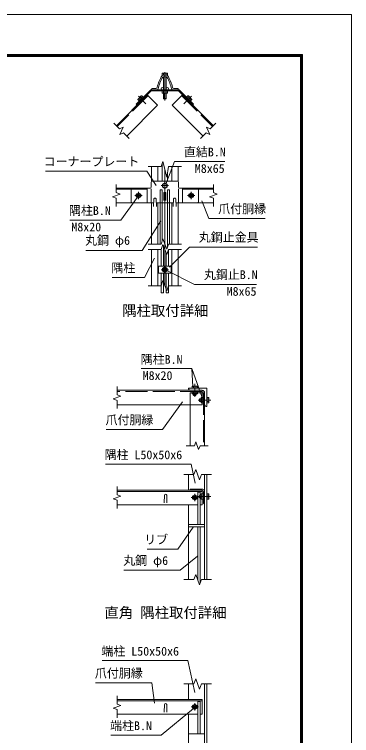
# Model space of a CAD drawing. Units: millimetres, scale not verified. Extents: x -4200 to 4200, y -2970 to 2970.
# Drawn here: x 2351 to 4200, y -986 to 2970 of the extents above; entities that cross this region are included whole.
import ezdxf
from ezdxf.enums import TextEntityAlignment as Align

# ---------------------------------------------------------------- set-up
doc = ezdxf.new("R2010")
doc.units = ezdxf.units.MM
doc.header["$LTSCALE"] = 20
doc.linetypes.add('DASHED', pattern=[7.5, 6, -1.5])
doc.linetypes.add('USER1', pattern=[50.8, 31.75, -6.35, 6.35, -6.35])
for name, color, linetype, lineweight in [('0-0_D-STR1', 1, 'Continuous', 18), ('0-1_D-BMK', 2, 'USER1', 13), ('0-2_D-STR-DIM', 7, 'Continuous', 9), ('0-3_D-STR3', 3, 'Continuous', 13), ('0-7_D-STR-TXT', 7, 'Continuous', 9), ('0-B_D-TTL', 7, 'Continuous', 9)]:
    doc.layers.add(name, color=color, linetype=linetype, lineweight=lineweight)
doc.layers.add('0-9_D-TTL-TXT', color=7, linetype='Continuous')
doc.styles.add('ＭＳ ゴシック', font='')
doc.styles.get('ＭＳ ゴシック').set_extended_font_data('MS Gothic')

msp = doc.modelspace()

# ---------------------------------------------------------------- linework, layer by layer
at = {"layer": '0-0_D-STR1'}
for p, q in [((3164.88, 2636.76), (3187.16, 2636.76)), ((3167.88, 2627.76), (3183.48, 2627.76)), ((3103.02, 2560.76), (3103.02, 2556.76)), ((3103.02, 2560.76), (3103.02, 2556.76)), ((3135.07, 2556.76), (3103.02, 2556.76)), ((3126.53, 2563.76), (3106.02, 2563.76)), ((3216.96, 2556.76), (3249.02, 2556.76)), ((3225.5, 2563.76), (3246.02, 2563.76)), ((3249.02, 2560.76), (3249.02, 2556.76)), ((3079.8, 2529.15), (2910.1, 2359.44)), ((3079.8, 2529.15), (3136.37, 2472.58)), ((3272.23, 2529.15), (3441.93, 2359.44)), ((3136.37, 2472.58), (2966.67, 2302.87)), ((3161.02, 2055.98), (3161.02, 2151.15)), ((3103.02, 2054.45), (3103.02, 2135.98)), ((3138.02, 2055.98), (3138.02, 2135.98)), ((3191.02, 2055.98), (3191.02, 2104.66)), ((3214.02, 2055.98), (3214.02, 2135.98)), ((3249.02, 2054.45), (3249.02, 2135.98)), ((2909.91, 2016.98), (3079.8, 2016.98)), ((2909.91, 2010.98), (3079.8, 2010.98)), ((3079.8, 2016.98), (3079.8, 1936.98)), ((3272.23, 2016.98), (3272.23, 1936.98)), ((3442.12, 2016.98), (3272.23, 2016.98)), ((3442.12, 2010.98), (3272.23, 2010.98)), ((3116.02, 1958.73), (3114.52, 1915.73)), ((3128.02, 1958.73), (3129.52, 1915.73)), ((3224.02, 1958.73), (3222.52, 1915.73)), ((3236.02, 1958.73), (3237.52, 1915.73)), ((2909.91, 1936.98), (3079.8, 1936.98)), ((3103.02, 1710.72), (3103.02, 1936.98)), ((3138.02, 1710.72), (3138.02, 1936.98)), ((3214.02, 1710.72), (3214.02, 1936.98)), ((3249.02, 1710.72), (3249.02, 1936.98)), ((3442.12, 1936.98), (3272.23, 1936.98)), ((3103.02, 1481.76), (3103.02, 1680.72)), ((3138.02, 1481.76), (3138.02, 1680.72)), ((3214.02, 1481.76), (3214.02, 1680.72)), ((3249.02, 1481.76), (3249.02, 1680.72)), ((3306, 920.23), (3406, 920.23)), ((3306, 917.23), (3306, 920.23)), ((3406, 920.23), (3406, 820.23)), ((3380, 908.23), (2914, 908.23)), ((3314, 894.23), (3314, 604.23)), ((3381, 908.23), (3315, 908.23)), ((3394, 829.23), (3394, 895.23)), ((3314, 828.23), (2914, 828.23)), ((3406, 820.23), (3403, 820.23)), ((3306, 360.06), (3306, 446.06)), ((3394, 446.06), (3394, -129.94)), ((3406, 446.06), (3406, -129.94)), ((3380, 360.06), (2914, 360.06)), ((3384, 366.06), (3314, 366.06)), ((3314, 364.06), (3314, 366.06)), ((3379, 360.06), (3318, 360.06)), ((3380, 341.07), (3380, 360.06)), ((3394, 286.06), (3394, 356.06)), ((3380, 354.06), (2914, 354.06)), ((3174, 333.8), (3172.5, 290.8)), ((3186, 333.8), (3187.5, 290.8)), ((3388, 290.06), (3388, 351.06)), ((3357.27, 280.06), (2914, 280.06)), ((3306, -129.94), (3306, 280.06)), ((3380, 280.06), (3369.27, 280.06)), ((3380, 280.06), (3380, 311.04)), ((3392, 286.06), (3394, 286.06)), ((3306, 172.06), (3394, 172.06)), ((3306, 160.06), (3394, 160.06)), ((3306, -788.2), (3306, -702.2)), ((3394, -702.2), (3394, -1278.2)), ((3406, -702.2), (3406, -1278.2)), ((3380, -788.2), (2914, -788.2)), ((3380, -868.2), (3380, -788.2)), ((3380, -794.2), (2914, -794.2)), ((3174, -814.45), (3172.5, -857.45)), ((3186, -814.45), (3187.5, -857.45)), ((3357.27, -868.2), (2914, -868.2)), ((3306, -1278.2), (3306, -868.2)), ((3380, -868.2), (3369.27, -868.2)), ((3306, -976.2), (3394, -976.2))]:
    msp.add_line(p, q, dxfattribs=at)
at = {"layer": '0-0_D-STR1', "linetype": 'DASHED'}
for p, q in [((3084.05, 2524.9), (2914.34, 2355.2)), ((3267.99, 2524.9), (3437.69, 2355.2)), ((3380, 902.23), (2914, 902.23)), ((3380, 828.23), (3380, 908.23)), ((3388, 894.23), (3388, 604.23)), ((3380, 828.23), (3314, 828.23))]:
    msp.add_line(p, q, dxfattribs=at)
at = {"layer": '0-0_D-STR1'}
for points in [[(3272.23, 2529.15), (3215.66, 2472.58), (3385.37, 2302.87)], [(3314, 894.23), (3394, 894.23), (3394, 604.23)]]:
    msp.add_lwpolyline(points, dxfattribs=at)
for centre, radius, start, end in [((3311.93, 2535.06), 181, 146.67148, 168.8028), ((3306.02, 2535.16), 168, 147.4916, 171.15527), ((3164.88, 2631.76), 5, 90, 146.67148), ((3168.56, 2622.76), 5, 90, 147.4916), ((3183.48, 2622.76), 5, 32.5084, 90), ((3187.16, 2631.76), 5, 33.32852, 90), ((3046.02, 2535.16), 168, 8.84473, 32.5084), ((3040.1, 2535.06), 181, 11.1972, 33.32852), ((3106.02, 2560.76), 3, 90, 180), ((3126.53, 2571.76), 8, 270, 348.8028), ((3135.07, 2561.76), 5, 270, 351.15527), ((3216.96, 2561.76), 5, 188.84473, 270), ((3225.5, 2571.76), 8, 191.1972, 270), ((3246.02, 2560.76), 3, 0, 90), ((3122.02, 1956.23), 6.5, 22.61986, 157.38014), ((3230.02, 1956.23), 6.5, 22.61986, 157.38014), ((3315, 917.23), 9, 180, 270), ((3381, 895.23), 13, 360, 90), ((3403, 829.23), 9, 180, 270), ((3318, 364.06), 4, 180, 270), ((3379, 351.06), 9, 0, 90), ((3384, 356.06), 10, 0, 90), ((3180, 331.3), 6.5, 22.61986, 157.38014), ((3392, 290.06), 4, 180, 270), ((3180, -816.95), 6.5, 22.61986, 157.38014)]:
    msp.add_arc(centre, radius, start, end, dxfattribs=at)
at = {"layer": '0-1_D-BMK'}
for p, q in [((3176.02, 2653.5), (3176.02, 2497.12)), ((3030.77, 2521.61), (3072.27, 2480.11)), ((3321.26, 2521.61), (3279.76, 2480.11)), ((3176.02, 1481.76), (3176.02, 2159.71)), ((3196.02, 2030.98), (3156.02, 2030.98)), ((3031.02, 1996.98), (3031.02, 1956.98)), ((3321.02, 1996.98), (3321.02, 1956.98)), ((3051.02, 1976.98), (3011.02, 1976.98)), ((3301.02, 1976.98), (3341.02, 1976.98)), ((3196.02, 1569.91), (3156.02, 1569.91)), ((3340, 873.23), (3340, 943.23)), ((3359, 854.23), (3429, 854.23)), ((3360, 320.06), (3320, 320.06)), ((3340, 300.06), (3340, 340.06)), ((3359, 326.06), (3429, 326.06)), ((3418, 326.06), (3382, 326.06)), ((3360, -828.2), (3320, -828.2)), ((3340, -848.2), (3340, -808.2))]:
    msp.add_line(p, q, dxfattribs=at)
at = {"layer": '0-2_D-STR-DIM'}
for p, q in [((2895.96, 2373.58), (2927.5, 2342.04)), ((3456.08, 2373.58), (3424.53, 2342.04)), ((2927.5, 2342.04), (2947.89, 2351.55)), ((2947.89, 2351.55), (2928.87, 2310.76)), ((2928.87, 2310.76), (2949.26, 2320.27)), ((2949.26, 2320.27), (2980.81, 2288.73)), ((3402.77, 2320.27), (3371.22, 2288.73)), ((3155.49, 2135.98), (3165.76, 2164.17)), ((3165.76, 2164.17), (3186.28, 2077.78)), ((3084.02, 2135.98), (3155.49, 2135.98)), ((3186.28, 2077.78), (3196.54, 2135.98)), ((3196.54, 2135.98), (3268.02, 2135.98)), ((2909.91, 2037.24), (2909.91, 1992.63)), ((3442.12, 2037.24), (3442.12, 1992.63)), ((3463.26, 1984.93), (3420.98, 1969.54)), ((3442.12, 1992.63), (3463.26, 1984.93)), ((2909.91, 1961.85), (2909.91, 1917.24)), ((3420.98, 1969.54), (3442.12, 1961.85)), ((3442.12, 1961.85), (3442.12, 1917.24)), ((3084.02, 1710.72), (3155.49, 1710.72)), ((3155.49, 1680.72), (3165.76, 1708.92)), ((3165.76, 1708.92), (3186.28, 1652.53)), ((3196.54, 1710.72), (3268.02, 1710.72)), ((3084.02, 1680.72), (3155.49, 1680.72)), ((3186.28, 1652.53), (3196.54, 1680.72)), ((3196.54, 1680.72), (3268.02, 1680.72)), ((3155.49, 1481.76), (3165.76, 1509.95)), ((3165.76, 1509.95), (3186.28, 1453.57)), ((3084.02, 1481.76), (3155.49, 1481.76)), ((3186.28, 1453.57), (3196.54, 1481.76)), ((3196.54, 1481.76), (3268.02, 1481.76)), ((2914, 928.49), (2914, 883.88)), ((2914, 853.09), (2914, 808.49)), ((3293.74, 604.23), (3338.35, 604.23)), ((3338.35, 604.23), (3346.04, 625.37)), ((3346.04, 625.37), (3361.43, 583.08)), ((3361.43, 583.08), (3369.13, 604.23)), ((3369.13, 604.23), (3413.74, 604.23)), ((3335.48, 446.06), (3281, 446.06)), ((3345.74, 474.25), (3335.48, 446.06)), ((3366.26, 417.87), (3345.74, 474.25)), ((3376.52, 446.06), (3366.26, 417.87)), ((3431, 446.06), (3376.52, 446.06)), ((2914, 380.32), (2914, 335.71)), ((2914, 304.93), (2914, 260.32)), ((3335.48, -129.94), (3281, -129.94)), ((3431, -129.94), (3376.52, -129.94)), ((3335.48, -702.2), (3281, -702.2)), ((3345.74, -674.01), (3335.48, -702.2)), ((3366.26, -730.39), (3345.74, -674.01)), ((3376.52, -702.2), (3366.26, -730.39)), ((3431, -702.2), (3376.52, -702.2)), ((2914, -767.94), (2914, -812.54)), ((2935.14, -820.24), (2892.86, -835.63)), ((2914, -812.54), (2935.14, -820.24)), ((2892.86, -835.63), (2914, -843.33)), ((2914, -843.33), (2914, -887.94))]:
    msp.add_line(p, q, dxfattribs=at)
for points in [[(3424.53, 2342.04), (3404.14, 2351.55), (3423.16, 2310.76), (3402.77, 2320.27)], [(2909.91, 1992.63), (2931.06, 1984.93), (2888.77, 1969.54), (2909.91, 1961.85)], [(3155.49, 1710.72), (3165.76, 1738.92), (3186.28, 1682.53), (3196.54, 1710.72)], [(2914, 883.88), (2935.14, 876.18), (2892.86, 860.79), (2914, 853.09)], [(2914, 335.71), (2935.14, 328.01), (2892.86, 312.62), (2914, 304.93)], [(3376.52, -129.94), (3366.26, -158.13), (3345.74, -101.75), (3335.48, -129.94)]]:
    msp.add_lwpolyline(points, dxfattribs=at)
at = {"layer": '0-3_D-STR3'}
for p, q in [((3163.42, 2647.36), (3161.01, 2645.97)), ((3161.01, 2636.76), (3161.01, 2645.97)), ((3191.03, 2636.76), (3161.01, 2636.76)), ((3188.62, 2647.36), (3163.42, 2647.36)), ((3168.02, 2627.73), (3168.02, 2556.76)), ((3168.51, 2636.76), (3168.51, 2645.97)), ((3183.52, 2636.76), (3183.52, 2645.97)), ((3184.02, 2627.73), (3184.02, 2556.76)), ((3188.62, 2647.36), (3191.03, 2645.97)), ((3191.03, 2636.76), (3191.03, 2645.97)), ((3098.37, 2556.76), (3018.71, 2477.1)), ((3101.02, 2550.36), (3023.23, 2472.58)), ((3101.02, 2550.36), (3098.37, 2556.76)), ((3098.37, 2556.76), (3253.67, 2556.76)), ((3101.02, 2550.36), (3251.02, 2550.36)), ((3161.01, 2550.36), (3161.01, 2538.81)), ((3161.01, 2550.36), (3191.03, 2550.36)), ((3161.01, 2538.81), (3163.52, 2537.36)), ((3163.52, 2537.36), (3188.52, 2537.36)), ((3168.02, 2537.36), (3168.02, 2509.16)), ((3168.51, 2550.36), (3168.51, 2538.81)), ((3169.52, 2537.36), (3169.52, 2507.66)), ((3182.52, 2537.36), (3182.52, 2507.66)), ((3183.52, 2550.36), (3183.52, 2538.81)), ((3184.02, 2537.36), (3184.02, 2509.16)), ((3191.03, 2538.81), (3188.52, 2537.36)), ((3191.03, 2550.36), (3191.03, 2538.81)), ((3251.02, 2550.36), (3253.67, 2556.76)), ((3251.02, 2550.36), (3328.8, 2472.58)), ((3253.67, 2556.76), (3333.32, 2477.1)), ((3046.64, 2523.42), (3028.96, 2505.74)), ((3041.69, 2500.08), (3033.52, 2508.25)), ((3036.39, 2494.78), (3040.91, 2490.26)), ((3052.3, 2510.7), (3044.13, 2518.86)), ((3049.44, 2524.17), (3046.64, 2523.42)), ((3057.61, 2516), (3049.44, 2524.17)), ((3057.6, 2515.99), (3062.13, 2511.47)), ((3181.62, 2506.76), (3170.42, 2506.76)), ((3184.02, 2509.16), (3181.62, 2506.76)), ((3294.43, 2515.99), (3289.91, 2511.47)), ((3294.43, 2515.99), (3289.91, 2511.47)), ((3294.42, 2516), (3302.59, 2524.17)), ((3299.73, 2510.7), (3307.9, 2518.86)), ((3302.59, 2524.17), (3305.39, 2523.42)), ((3305.39, 2523.42), (3323.07, 2505.74)), ((3310.35, 2500.08), (3318.51, 2508.25)), ((3315.65, 2494.78), (3311.12, 2490.26)), ((3315.65, 2494.78), (3311.12, 2490.26)), ((3315.65, 2494.77), (3323.82, 2502.94)), ((3323.82, 2502.94), (3323.07, 2505.74)), ((3023.23, 2472.58), (3018.71, 2477.1)), ((3328.8, 2472.58), (3333.32, 2477.1)), ((3101.02, 2049.98), (3101.02, 2022.98)), ((3107.02, 2055.98), (3245.02, 2055.98)), ((3251.02, 2049.98), (3251.02, 2022.98)), ((2997.02, 2016.98), (3095.02, 2016.98)), ((3031.02, 1991.99), (3018.02, 1984.48)), ((3018.02, 1984.48), (3018.02, 1969.47)), ((3044.02, 1984.48), (3031.02, 1991.99)), ((3044.02, 1969.47), (3044.02, 1984.48)), ((3101.02, 1940.98), (3101.02, 2012.98)), ((3182.02, 1992.98), (3182.02, 1948.92)), ((3251.02, 1940.98), (3251.02, 2013.17)), ((3257.02, 2016.98), (3355.02, 2016.98)), ((3018.02, 1969.47), (3031.02, 1961.96)), ((3031.02, 1961.96), (3044.02, 1969.47)), ((3182.02, 1970.32), (3170.02, 1970.32)), ((2997.02, 1936.98), (3115.26, 1936.98)), ((3128.78, 1936.98), (3223.26, 1936.98)), ((3150.02, 1936.98), (3150.02, 1710.72)), ((3162.02, 1936.98), (3162.02, 1728.64)), ((3190.02, 1936.98), (3190.02, 1692.81)), ((3202.02, 1936.98), (3202.02, 1710.72)), ((3236.78, 1936.98), (3355.02, 1936.98)), ((3168.02, 1702.7), (3168.02, 1588.91)), ((3156.02, 1682.16), (3156.02, 1588.91)), ((3196.02, 1679.29), (3196.02, 1588.91)), ((3184.02, 1658.75), (3184.02, 1588.91)), ((3141.62, 1588.91), (3210.42, 1588.91)), ((3141.62, 1588.91), (3141.62, 1550.91)), ((3210.42, 1588.91), (3210.42, 1550.91)), ((3141.62, 1550.91), (3210.42, 1550.91)), ((3156.02, 1550.91), (3156.02, 1443.51)), ((3168.02, 1550.91), (3168.02, 1443.51)), ((3184.02, 1550.91), (3184.02, 1443.51)), ((3196.02, 1550.91), (3196.02, 1443.51)), ((3156.02, 1443.51), (3168.02, 1443.51)), ((3184.02, 1443.51), (3196.02, 1443.51)), ((3327.4, 930.83), (3324.99, 929.43)), ((3324.99, 920.23), (3324.99, 929.43)), ((3355.01, 920.23), (3324.99, 920.23)), ((3352.6, 930.83), (3327.4, 930.83)), ((3332.49, 920.23), (3332.49, 929.43)), ((3347.51, 920.23), (3347.51, 929.43)), ((3352.6, 930.83), (3355.01, 929.43)), ((3355.01, 920.23), (3355.01, 929.43)), ((3324.99, 902.23), (3324.99, 890.68)), ((3324.99, 902.23), (3355.01, 902.23)), ((3324.99, 890.68), (3327.5, 889.23)), ((3327.5, 889.23), (3352.5, 889.23)), ((3332, 889.23), (3332, 882.63)), ((3332.49, 902.23), (3332.49, 890.68)), ((3333.5, 889.23), (3333.5, 881.13)), ((3345.6, 880.23), (3334.4, 880.23)), ((3348, 882.63), (3345.6, 880.23)), ((3346.5, 889.23), (3346.5, 881.13)), ((3347.51, 902.23), (3347.51, 890.68)), ((3348, 889.23), (3348, 882.63)), ((3355.01, 890.68), (3352.5, 889.23)), ((3355.01, 902.23), (3355.01, 890.68)), ((3368.4, 862.23), (3366, 859.83)), ((3366, 859.83), (3366, 848.63)), ((3368.4, 846.23), (3366, 848.63)), ((3375, 860.73), (3366.9, 860.73)), ((3375, 847.73), (3366.9, 847.73)), ((3368.4, 862.23), (3368.4, 846.23)), ((3375, 862.23), (3368.4, 862.23)), ((3375, 846.23), (3368.4, 846.23)), ((3375, 841.73), (3375, 866.73)), ((3388, 861.73), (3376.45, 861.73)), ((3388, 846.72), (3376.45, 846.72)), ((3388, 839.21), (3388, 869.24)), ((3406, 869.24), (3415.21, 869.24)), ((3406, 869.24), (3406, 839.21)), ((3406, 861.73), (3415.21, 861.73)), ((3406, 846.72), (3415.21, 846.72)), ((3406, 839.21), (3415.21, 839.21)), ((3416.6, 866.83), (3415.21, 869.24)), ((3416.6, 841.63), (3415.21, 839.21)), ((3416.6, 866.83), (3416.6, 841.63)), ((3357.27, 350.06), (3357.27, 172.06)), ((3369.27, 350.06), (3357.27, 350.06)), ((3368.4, 334.06), (3366, 331.66)), ((3366, 331.66), (3366, 320.46)), ((3375, 332.56), (3366.9, 332.56)), ((3375, 319.56), (3366.9, 319.56)), ((3375, 334.06), (3368.4, 334.06)), ((3375, 318.06), (3368.4, 318.06)), ((3369.27, 350.06), (3369.27, 334.06)), ((3369.27, 318.06), (3369.27, 172.06)), ((3376.45, 341.07), (3375, 338.56)), ((3375, 313.56), (3375, 338.56)), ((3388, 341.07), (3376.45, 341.07)), ((3388, 333.56), (3376.45, 333.56)), ((3388, 318.55), (3376.45, 318.55)), ((3388, 311.04), (3388, 341.07)), ((3406, 341.07), (3406, 311.04)), ((3406, 341.07), (3415.21, 341.07)), ((3406, 333.56), (3415.21, 333.56)), ((3406, 318.55), (3415.21, 318.55)), ((3416.6, 338.66), (3415.21, 341.07)), ((3416.6, 338.66), (3416.6, 313.46)), ((3376.45, 311.04), (3375, 313.56)), ((3388, 311.04), (3376.45, 311.04)), ((3406, 311.04), (3415.21, 311.04)), ((3416.6, 313.46), (3415.21, 311.04)), ((3357.27, 160.06), (3357.27, -129.94)), ((3369.27, 160.06), (3369.27, -149.88)), ((3340, -813.19), (3327, -820.69)), ((3327, -820.69), (3327, -835.7)), ((3353, -820.69), (3340, -813.19)), ((3353, -835.7), (3353, -820.69)), ((3369.27, -798.2), (3369.27, -976.2)), ((3327, -835.7), (3340, -843.21)), ((3340, -843.21), (3353, -835.7))]:
    msp.add_line(p, q, dxfattribs=at)
at = {"layer": '0-3_D-STR3', "linetype": 'DASHED'}
for p, q in [((2991.02, 2010.98), (2991.02, 1942.98)), ((3150.02, 2006.98), (3150.02, 1936.98)), ((3150.02, 2006.98), (3162.02, 2006.98)), ((3162.02, 2006.98), (3162.02, 1936.98)), ((3202.02, 2006.98), (3190.02, 2006.98)), ((3190.02, 2006.98), (3190.02, 1936.98)), ((3202.02, 2006.98), (3202.02, 1936.98)), ((3361.02, 2010.98), (3361.02, 1942.98))]:
    msp.add_line(p, q, dxfattribs=at)
at = {"layer": '0-3_D-STR3'}
for points in [[(3036.38, 2494.77), (3028.21, 2502.94), (3028.96, 2505.74)], [(3184.02, 2509.16), (3168.02, 2509.16), (3170.42, 2506.76)], [(3182.02, 1992.98), (3170.02, 1992.98), (3170.02, 1948.92)], [(3348, 882.63), (3332, 882.63), (3334.4, 880.23)], [(3388, 869.24), (3376.45, 869.24), (3375, 866.73)], [(3388, 839.21), (3376.45, 839.21), (3375, 841.73)], [(3368.4, 334.06), (3368.4, 318.06), (3366, 320.46)], [(3369.27, -798.2), (3357.27, -798.2), (3357.27, -976.2)]]:
    msp.add_lwpolyline(points, dxfattribs=at)
for points in [[(3189.02, 2038.48), (3176.02, 2045.99), (3163.02, 2038.48), (3163.02, 2023.47), (3176.02, 2015.96), (3189.02, 2023.47)], [(3308.02, 1984.48), (3321.02, 1991.99), (3334.02, 1984.48), (3334.02, 1969.47), (3321.02, 1961.96), (3308.02, 1969.47)], [(3189.02, 1577.41), (3176.02, 1584.92), (3163.02, 1577.41), (3163.02, 1562.4), (3176.02, 1554.9), (3189.02, 1562.4)], [(3353, 327.56), (3340, 335.07), (3327, 327.56), (3327, 312.55), (3340, 305.04), (3353, 312.55)]]:
    msp.add_lwpolyline(points, close=True, dxfattribs=at)
for centre, radius in [((3162.02, 2562.76), 6), ((3190.02, 2562.76), 6), ((3176.02, 2030.98), 12.5), ((3031.02, 1976.98), 12.5), ((3031.02, 1976.98), 8), ((3031.02, 1976.98), 5.6), ((3321.02, 1976.98), 12.5), ((3321.02, 1976.98), 8), ((3321.02, 1976.98), 5.6), ((3176.02, 1569.91), 12.5), ((3176.02, 1569.91), 8), ((3176.02, 1569.91), 5.6), ((3340, 320.06), 12.5), ((3340, 320.06), 8), ((3340, 320.06), 5.6), ((3340, -828.2), 12.5), ((3340, -828.2), 8), ((3340, -828.2), 5.6)]:
    msp.add_circle(centre, radius, dxfattribs=at)
for centre, radius, start, end in [((3164.76, 2640.48), 6.64, 55.61585, 124.38415), ((3176.02, 2622.29), 24.84, 72.4121, 107.5879), ((3187.27, 2640.48), 6.64, 55.61585, 124.38415), ((3164.76, 2544.29), 6.64, 235.61585, 304.38416), ((3176.02, 2562.49), 24.84, 252.4121, 287.5879), ((3187.27, 2544.29), 6.64, 235.61586, 304.38414), ((3034.74, 2501.72), 6.64, 100.61586, 169.38414), ((3055.57, 2496.81), 24.84, 117.4121, 152.5879), ((3050.66, 2517.64), 6.64, 100.61585, 169.38416), ((3301.37, 2517.64), 6.64, 10.61584, 79.38415), ((3296.46, 2496.81), 24.84, 27.4121, 62.5879), ((3317.29, 2501.72), 6.64, 10.61586, 79.38414), ((3095.02, 2022.98), 6, 270, 0), ((3107.02, 2049.98), 6, 90, 180), ((3245.02, 2049.98), 6, 0, 90), ((3257.02, 2022.98), 6, 180, 270), ((3328.74, 923.95), 6.64, 55.61585, 124.38415), ((3340, 905.76), 24.84, 72.4121, 107.5879), ((3351.26, 923.95), 6.64, 55.61585, 124.38415), ((3328.74, 896.16), 6.64, 235.61585, 304.38416), ((3340, 914.35), 24.84, 252.4121, 287.5879), ((3351.26, 896.16), 6.64, 235.61586, 304.38414), ((3381.93, 865.48), 6.64, 145.61586, 214.38414), ((3381.93, 842.97), 6.64, 145.61584, 214.38415), ((3400.13, 854.23), 24.84, 162.4121, 197.5879), ((3409.72, 865.48), 6.64, 325.61585, 34.38415), ((3409.72, 842.97), 6.64, 325.61585, 34.38415), ((3391.53, 854.23), 24.84, 342.4121, 17.5879), ((3381.93, 337.31), 6.64, 145.61586, 214.38414), ((3381.93, 314.8), 6.64, 145.61584, 214.38415), ((3400.13, 326.06), 24.84, 162.4121, 197.5879), ((3409.72, 337.31), 6.64, 325.61585, 34.38415), ((3409.72, 314.8), 6.64, 325.61585, 34.38415), ((3391.53, 326.06), 24.84, 342.4121, 17.5879)]:
    msp.add_arc(centre, radius, start, end, dxfattribs=at)
at = {"layer": '0-3_D-STR3', "linetype": 'DASHED'}
for centre, start, end in [((2997.02, 2010.98), 90, 180), ((3355.02, 2010.98), 0, 90), ((2997.02, 1942.98), 180, 270), ((3355.02, 1942.98), 270, 0)]:
    msp.add_arc(centre, 6, start, end, dxfattribs=at)
at = {"layer": '0-7_D-STR-TXT'}
msp.add_line((3323.63, 1026.98), (3329.67, 926.56), dxfattribs=at)
for points in [[(3504.93, 2162.64), (3229.38, 2162.64), (3180.92, 2038.33)], [(2521.53, 2109.99), (3077.79, 2109.99), (3127.66, 2031.26)], [(2655.34, 1842.11), (2935.35, 1842.11), (3025.91, 1967)], [(3725.92, 1850.85), (3416.88, 1850.85), (3378.95, 1948.05)], [(2742.98, 1675.83), (3051.01, 1675.83), (3154.66, 1837.37)], [(3683.25, 1693.78), (3310.49, 1693.78), (3201.69, 1583.85)], [(2887.77, 1527.33), (3065.09, 1527.33), (3120.13, 1632.66)], [(3679.38, 1488.72), (3338.61, 1488.72), (3187.42, 1565.87)], [(3046.31, 1026.98), (3323.63, 1026.98), (3381.56, 868.63)], [(2854.96, 693.15), (3164, 693.15), (3272.5, 845.82)], [(2850.61, 503.49), (3320.31, 503.49), (3341.36, 399.03)], [(3078.99, 36.89), (3246.66, 36.89), (3330.6, 158.41)], [(2951.96, -78.63), (3259.99, -78.63), (3355.72, -0.63)], [(2831.79, -574.09), (3302.76, -574.09), (3341.32, -749.23)], [(2796.47, -695.98), (3105.51, -695.98), (3118.95, -807.03)], [(2879.6, -982.88), (3155.91, -982.88), (3332.8, -837.64)]]:
    msp.add_lwpolyline(points, dxfattribs=at)
at = {"layer": '0-B_D-TTL', "color": 2, "lineweight": 18}
msp.add_lwpolyline([(-4200, 2970), (4200, 2970), (4200, -2970), (-4200, -2970)], close=True, dxfattribs=at)
at = {"layer": '0-B_D-TTL'}
for points in [[(-3930, 2750), (3930, 2750), (3930, -2750), (-3930, -2750)], [(-3927.5, 2747.5), (3927.5, 2747.5), (3927.5, -2747.5), (-3927.5, -2747.5)], [(-3925, 2745), (3925, 2745), (3925, -2745), (-3925, -2745)], [(-3922.5, 2742.5), (3922.5, 2742.5), (3922.5, -2742.5), (-3922.5, -2742.5)], [(-3920, 2740), (3920, 2740), (3920, -2740), (-3920, -2740)]]:
    msp.add_lwpolyline(points, close=True, dxfattribs=at)

# ---------------------------------------------------------------- texts
at = {"layer": '0-7_D-STR-TXT', "style": 'ＭＳ ゴシック'}
for s, p in [('直結B.N', (3280.81, 2176.63)), ('コーナープレート', (2511.38, 2124.22)), ('M8x65', (3340.44, 2086.44)), ('隅柱B.N', (2650.27, 1855.71)), ('爪付胴縁', (3468.82, 1864.84)), ('M8x20', (2663.25, 1765.7)), ('丸鋼 φ6', (2738.66, 1691.97)), ('丸鋼止金具', (3362.18, 1709.03)), ('隅柱', (2882.69, 1540.93)), ('丸鋼止B.N', (3390.29, 1503.84)), ('M8x65', (3514.9, 1412.51)), ('隅柱B.N', (3043.51, 1039.06)), ('M8x20', (3054.21, 950.78)), ('爪付胴縁', (2850.89, 707.14)), ('隅柱 L50x50x6', (2845.53, 516.07)), ('リブ', (3062.75, 51.25)), ('丸鋼 φ6', (2947.64, -63.76)), ('端柱 L50x50x6', (2827.98, -561.5)), ('爪付胴縁', (2792.41, -682)), ('端柱B.N', (2875.79, -970.29))]:
    msp.add_text(s, height=48.09, dxfattribs=at).set_placement(p, align=Align.BOTTOM_LEFT)
at = {"layer": '0-9_D-TTL-TXT', "style": 'ＭＳ ゴシック'}
for s, p in [('隅柱取付詳細', (2942.11, 1298.88)), ('直角 隅柱取付詳細', (2844.65, -357.53))]:
    msp.add_text(s, height=57.77, dxfattribs=at).set_placement(p, align=Align.BOTTOM_LEFT)

doc.saveas('drawing.dxf')
